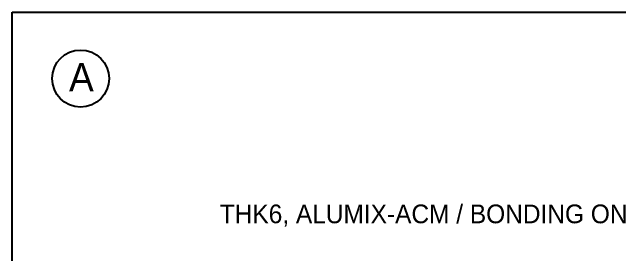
# Model space of a CAD drawing. Header units: millimetres. Extents: x 7297 to 60227, y -7497 to 19324.
# Drawn here: x 7297 to 10705, y 17967 to 19324 of the extents above; entities that cross this region are included whole.
import ezdxf
from ezdxf.enums import TextEntityAlignment as Align

# ---------------------------------------------------------------- set-up
doc = ezdxf.new("R2010")
doc.units = ezdxf.units.MM
for name, color, linetype in [('NS_FORM', 7, 'Continuous'), ('NS_TEXT', 2, 'Continuous'), ('NS_TEXT_TITLE', 141, 'Continuous')]:
    doc.layers.add(name, color=color, linetype=linetype)
doc.styles.add('HY울릉도M', font='')
doc.styles.add('M15-1', font='')
doc.styles.get('HY울릉도M').set_extended_font_data('HY울릉도M')
doc.styles.get('M15-1').set_extended_font_data('Dotum')

msp = doc.modelspace()

# ---------------------------------------------------------------- linework, layer by layer
at = {"layer": 'NS_FORM'}
msp.add_lwpolyline([(7297.45, 19323.52), (19555.55, 19323.52), (19555.55, -2069.48), (7297.45, -2069.48)], close=True, dxfattribs=at)
at = {"layer": 'NS_TEXT'}
msp.add_circle((7681.86, 18950.86), 160, dxfattribs=at)

# ---------------------------------------------------------------- texts
at = {"layer": 'NS_TEXT_TITLE', "style": 'M15-1'}
msp.add_text('A', height=160, dxfattribs=at).set_placement((7686.34, 18958.41), align=Align.MIDDLE)
at = {"layer": 'NS_TEXT_TITLE', "style": 'HY울릉도M'}
msp.add_text('THK6, ALUMIX-ACM / BONDING ON GALV. PIPE', height=105, dxfattribs=at).set_placement((8463.58, 18191.6), align=Align.MIDDLE_LEFT)

doc.saveas('drawing.dxf')
